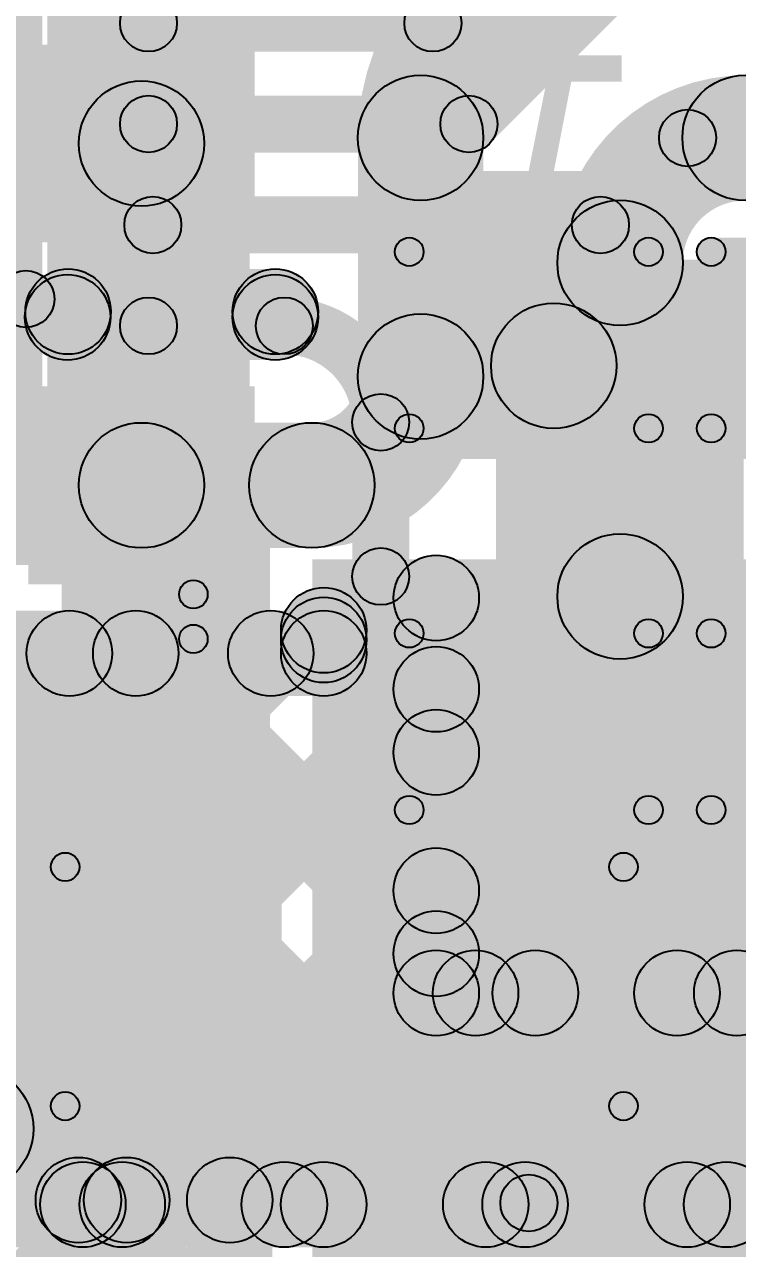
# Model space of a CAD drawing. Header units: millimetres. Extents: x 0 to 210, y 0 to 213.
# Drawn here: x 1.0095 to 1.1346, y 0.822 to 1.0369 of the extents above; entities that cross this region are included whole.
import ezdxf

# ---------------------------------------------------------------- set-up
doc = ezdxf.new("R2010")
doc.units = ezdxf.units.MM
doc.header["$MEASUREMENT"] = 0
for name, color, linetype in [('BottomLayer', 5, 'Continuous'), ('BottomPaste', 16, 'Continuous'), ('BottomSolder', 6, 'Continuous'), ('TopLayer', 1, 'Continuous'), ('TopOverlay', 2, 'Continuous'), ('TopPaste', 8, 'Continuous'), ('TopSolder', 216, 'Continuous')]:
    doc.layers.add(name, color=color, linetype=linetype)

# ---------------------------------------------------------------- blocks, each defined once
blk = doc.blocks.new('LT3652EDD_PBF_26')
at = {"layer": 'TopLayer'}
for points in [[(-0.04134, 0.04921), (-0.04134, 0.03937), (-0.0689, 0.03937), (-0.0689, 0.04921)], [(0.0689, 0.04921), (0.0689, 0.03937), (0.04134, 0.03937), (0.04134, 0.04921)], [(0.03248, 0.04685), (0.03248, -0.04685), (-0.03248, -0.04685), (-0.03248, 0.04685)], [(-0.04134, 0.0315), (-0.04134, 0.02165), (-0.0689, 0.02165), (-0.0689, 0.0315)], [(0.0689, 0.0315), (0.0689, 0.02165), (0.04134, 0.02165), (0.04134, 0.0315)], [(-0.04134, 0.01378), (-0.04134, 0.00394), (-0.0689, 0.00394), (-0.0689, 0.01378)], [(0.0689, 0.01378), (0.0689, 0.00394), (0.04134, 0.00394), (0.04134, 0.01378)], [(-0.04134, -0.00394), (-0.04134, -0.01378), (-0.0689, -0.01378), (-0.0689, -0.00394)], [(0.0689, -0.00394), (0.0689, -0.01378), (0.04134, -0.01378), (0.04134, -0.00394)], [(-0.04134, -0.02165), (-0.04134, -0.0315), (-0.0689, -0.0315), (-0.0689, -0.02165)], [(0.0689, -0.02165), (0.0689, -0.0315), (0.04134, -0.0315), (0.04134, -0.02165)], [(-0.04134, -0.03937), (-0.04134, -0.04921), (-0.0689, -0.04921), (-0.0689, -0.03937)], [(0.0689, -0.03937), (0.0689, -0.04921), (0.04134, -0.04921), (0.04134, -0.03937)]]:
    blk.add_hatch(color=1, dxfattribs=at).paths.add_polyline_path(points)
at = {"layer": 'TopOverlay'}
h = blk.add_hatch(color=2, dxfattribs=at)
edge = h.paths.add_edge_path()
edge.add_arc((-0.06309, 0.06383), 0.0025, 0, 360)
h = blk.add_hatch(color=2, dxfattribs=at)
edge = h.paths.add_edge_path()
edge.add_arc((-0.06309, 0.06383), 0.0025, 0, 360)
for points in [[(-0.06309, 0.06133), (-0.06309, 0.06633), (0.063, 0.06633), (0.063, 0.06133)], [(-0.06059, 0.056), (-0.06559, 0.056), (-0.06559, 0.06383), (-0.06059, 0.06383)], [(0.0655, 0.056), (0.0605, 0.056), (0.0605, 0.06383), (0.0655, 0.06383)], [(-0.06059, -0.06383), (-0.06559, -0.06383), (-0.06559, -0.056), (-0.06059, -0.056)], [(0.0655, -0.06383), (0.0605, -0.06383), (0.0605, -0.056), (0.0655, -0.056)], [(-0.06309, -0.06633), (-0.06309, -0.06133), (0.063, -0.06133), (0.063, -0.06633)]]:
    blk.add_hatch(color=2, dxfattribs=at).paths.add_polyline_path(points)
h = blk.add_hatch(color=2, dxfattribs=at)
edge = h.paths.add_edge_path()
edge.add_arc((0.063, 0.06383), 0.0025, 0, 360)
h = blk.add_hatch(color=2, dxfattribs=at)
edge = h.paths.add_edge_path()
edge.add_arc((0.063, 0.06383), 0.0025, 0, 360)
h = blk.add_hatch(color=2, dxfattribs=at)
edge = h.paths.add_edge_path()
edge.add_arc((-0.06309, 0.056), 0.0025, 0, 360)
h = blk.add_hatch(color=2, dxfattribs=at)
edge = h.paths.add_edge_path()
edge.add_arc((0.063, 0.056), 0.0025, 0, 360)
h = blk.add_hatch(color=2, dxfattribs=at)
edge = h.paths.add_edge_path()
edge.add_arc((-0.08091, 0.04591), 0.005, 0, 360)
h = blk.add_hatch(color=2, dxfattribs=at)
edge = h.paths.add_edge_path()
edge.add_arc((-0.07846, 0.04591), 0.005, 0, 360)
h = blk.add_hatch(color=2, dxfattribs=at)
edge = h.paths.add_edge_path()
edge.add_arc((-0.06309, -0.056), 0.0025, 0, 360)
h = blk.add_hatch(color=2, dxfattribs=at)
edge = h.paths.add_edge_path()
edge.add_arc((0.063, -0.056), 0.0025, 0, 360)
h = blk.add_hatch(color=2, dxfattribs=at)
edge = h.paths.add_edge_path()
edge.add_arc((-0.06309, -0.06383), 0.0025, 0, 360)
h = blk.add_hatch(color=2, dxfattribs=at)
edge = h.paths.add_edge_path()
edge.add_arc((-0.06309, -0.06383), 0.0025, 0, 360)
h = blk.add_hatch(color=2, dxfattribs=at)
edge = h.paths.add_edge_path()
edge.add_arc((0.063, -0.06383), 0.0025, 0, 360)
h = blk.add_hatch(color=2, dxfattribs=at)
edge = h.paths.add_edge_path()
edge.add_arc((0.063, -0.06383), 0.0025, 0, 360)
at = {"layer": 'TopPaste'}
for points in [[(-0.04134, 0.04921), (-0.04134, 0.03937), (-0.0689, 0.03937), (-0.0689, 0.04921)], [(0.0689, 0.04921), (0.0689, 0.03937), (0.04134, 0.03937), (0.04134, 0.04921)], [(0.03248, 0.04685), (0.03248, -0.04685), (-0.03248, -0.04685), (-0.03248, 0.04685)], [(-0.04134, 0.0315), (-0.04134, 0.02165), (-0.0689, 0.02165), (-0.0689, 0.0315)], [(0.0689, 0.0315), (0.0689, 0.02165), (0.04134, 0.02165), (0.04134, 0.0315)], [(-0.04134, 0.01378), (-0.04134, 0.00394), (-0.0689, 0.00394), (-0.0689, 0.01378)], [(0.0689, 0.01378), (0.0689, 0.00394), (0.04134, 0.00394), (0.04134, 0.01378)], [(-0.04134, -0.00394), (-0.04134, -0.01378), (-0.0689, -0.01378), (-0.0689, -0.00394)], [(0.0689, -0.00394), (0.0689, -0.01378), (0.04134, -0.01378), (0.04134, -0.00394)], [(-0.04134, -0.02165), (-0.04134, -0.0315), (-0.0689, -0.0315), (-0.0689, -0.02165)], [(0.0689, -0.02165), (0.0689, -0.0315), (0.04134, -0.0315), (0.04134, -0.02165)], [(-0.04134, -0.03937), (-0.04134, -0.04921), (-0.0689, -0.04921), (-0.0689, -0.03937)], [(0.0689, -0.03937), (0.0689, -0.04921), (0.04134, -0.04921), (0.04134, -0.03937)]]:
    blk.add_hatch(color=8, dxfattribs=at).paths.add_polyline_path(points)
at = {"layer": 'TopSolder'}
for points in [[(-0.03734, 0.05321), (-0.03734, 0.03537), (-0.0729, 0.03537), (-0.0729, 0.05321)], [(0.0729, 0.05321), (0.0729, 0.03537), (0.03734, 0.03537), (0.03734, 0.05321)], [(0.03648, 0.05085), (0.03648, -0.05085), (-0.03648, -0.05085), (-0.03648, 0.05085)], [(-0.03734, 0.0355), (-0.03734, 0.01765), (-0.0729, 0.01765), (-0.0729, 0.0355)], [(0.0729, 0.0355), (0.0729, 0.01765), (0.03734, 0.01765), (0.03734, 0.0355)], [(-0.03734, 0.01778), (-0.03734, -0.00006), (-0.0729, -0.00006), (-0.0729, 0.01778)], [(0.0729, 0.01778), (0.0729, -0.00006), (0.03734, -0.00006), (0.03734, 0.01778)], [(-0.03734, 0.00006), (-0.03734, -0.01778), (-0.0729, -0.01778), (-0.0729, 0.00006)], [(0.0729, 0.00006), (0.0729, -0.01778), (0.03734, -0.01778), (0.03734, 0.00006)], [(-0.03734, -0.01765), (-0.03734, -0.0355), (-0.0729, -0.0355), (-0.0729, -0.01765)], [(0.0729, -0.01765), (0.0729, -0.0355), (0.03734, -0.0355), (0.03734, -0.01765)], [(-0.03734, -0.03537), (-0.03734, -0.05321), (-0.0729, -0.05321), (-0.0729, -0.03537)], [(0.0729, -0.03537), (0.0729, -0.05321), (0.03734, -0.05321), (0.03734, -0.03537)]]:
    blk.add_hatch(color=216, dxfattribs=at).paths.add_polyline_path(points)
at = {"layer": 'TopOverlay', "const_width": 0.01}
blk.add_lwpolyline([(-0.07846, 0.04591, 1), (-0.08091, 0.04591, 1)], format="xyb", close=True, dxfattribs=at)
at = {"layer": 'TopOverlay'}
for centre, radius in [((-0.06309, 0.06383), 0.0025), ((-0.06309, 0.06383), 0.0025), ((0.063, 0.06383), 0.0025), ((0.063, 0.06383), 0.0025), ((-0.06309, 0.056), 0.0025), ((0.063, 0.056), 0.0025), ((-0.08091, 0.04591), 0.005), ((-0.07846, 0.04591), 0.005), ((-0.06309, -0.056), 0.0025), ((0.063, -0.056), 0.0025), ((-0.06309, -0.06383), 0.0025), ((-0.06309, -0.06383), 0.0025), ((0.063, -0.06383), 0.0025), ((0.063, -0.06383), 0.0025)]:
    blk.add_circle(centre, radius, dxfattribs=at)
blk = doc.blocks.new('RES_0603_29')
at = {"layer": 'TopLayer'}
for points in [[(-0.015, 0.0175), (-0.015, -0.0175), (-0.045, -0.0175), (-0.045, 0.0175)], [(0.045, 0.0175), (0.045, -0.0175), (0.015, -0.0175), (0.015, 0.0175)]]:
    blk.add_hatch(color=1, dxfattribs=at).paths.add_polyline_path(points)
at = {"layer": 'TopOverlay'}
h = blk.add_hatch(color=2, dxfattribs=at)
edge = h.paths.add_edge_path()
edge.add_arc((-0.049, 0.021), 0.0025, 0, 360)
h = blk.add_hatch(color=2, dxfattribs=at)
edge = h.paths.add_edge_path()
edge.add_arc((-0.049, 0.021), 0.0025, 0, 360)
for points in [[(0.049, 0.0235), (0.049, 0.0185), (-0.049, 0.0185), (-0.049, 0.0235)], [(-0.0515, 0.021), (-0.0465, 0.021), (-0.0465, -0.021), (-0.0515, -0.021)], [(0.0465, 0.021), (0.0515, 0.021), (0.0515, -0.021), (0.0465, -0.021)], [(0.049, -0.0185), (0.049, -0.0235), (-0.049, -0.0235), (-0.049, -0.0185)]]:
    blk.add_hatch(color=2, dxfattribs=at).paths.add_polyline_path(points)
h = blk.add_hatch(color=2, dxfattribs=at)
edge = h.paths.add_edge_path()
edge.add_arc((0.049, 0.021), 0.0025, 0, 360)
h = blk.add_hatch(color=2, dxfattribs=at)
edge = h.paths.add_edge_path()
edge.add_arc((0.049, 0.021), 0.0025, 0, 360)
h = blk.add_hatch(color=2, dxfattribs=at)
edge = h.paths.add_edge_path()
edge.add_arc((-0.049, -0.021), 0.0025, 0, 360)
h = blk.add_hatch(color=2, dxfattribs=at)
edge = h.paths.add_edge_path()
edge.add_arc((-0.049, -0.021), 0.0025, 0, 360)
h = blk.add_hatch(color=2, dxfattribs=at)
edge = h.paths.add_edge_path()
edge.add_arc((0.049, -0.021), 0.0025, 0, 360)
h = blk.add_hatch(color=2, dxfattribs=at)
edge = h.paths.add_edge_path()
edge.add_arc((0.049, -0.021), 0.0025, 0, 360)
at = {"layer": 'TopPaste'}
for points in [[(-0.015, 0.0175), (-0.015, -0.0175), (-0.045, -0.0175), (-0.045, 0.0175)], [(0.045, 0.0175), (0.045, -0.0175), (0.015, -0.0175), (0.015, 0.0175)]]:
    blk.add_hatch(color=8, dxfattribs=at).paths.add_polyline_path(points)
at = {"layer": 'TopSolder'}
for points in [[(-0.011, 0.0215), (-0.011, -0.0215), (-0.049, -0.0215), (-0.049, 0.0215)], [(0.049, 0.0215), (0.049, -0.0215), (0.011, -0.0215), (0.011, 0.0215)]]:
    blk.add_hatch(color=216, dxfattribs=at).paths.add_polyline_path(points)
at = {"layer": 'TopOverlay'}
for centre in [(-0.049, 0.021), (-0.049, 0.021), (0.049, 0.021), (0.049, 0.021), (-0.049, -0.021), (-0.049, -0.021), (0.049, -0.021), (0.049, -0.021)]:
    blk.add_circle(centre, 0.0025, dxfattribs=at)
blk = doc.blocks.new('RES_2010_B_30')
at = {"layer": 'BottomLayer'}
for points in [[(-0.11024, 0.05512), (-0.0748, 0.05512), (-0.0748, -0.05512), (-0.11024, -0.05512)], [(0.0748, 0.05512), (0.11024, 0.05512), (0.11024, -0.05512), (0.0748, -0.05512)]]:
    blk.add_hatch(color=5, dxfattribs=at).paths.add_polyline_path(points)
at = {"layer": 'BottomPaste'}
for points in [[(-0.11024, 0.05512), (-0.0748, 0.05512), (-0.0748, -0.05512), (-0.11024, -0.05512)], [(0.0748, 0.05512), (0.11024, 0.05512), (0.11024, -0.05512), (0.0748, -0.05512)]]:
    blk.add_hatch(color=16, dxfattribs=at).paths.add_polyline_path(points)
at = {"layer": 'BottomSolder'}
for points in [[(-0.11424, 0.05912), (-0.0708, 0.05912), (-0.0708, -0.05912), (-0.11424, -0.05912)], [(0.0708, 0.05912), (0.11424, 0.05912), (0.11424, -0.05912), (0.0708, -0.05912)]]:
    blk.add_hatch(color=6, dxfattribs=at).paths.add_polyline_path(points)
blk = doc.blocks.new('CAP_0603_B_39')
at = {"layer": 'BottomLayer'}
for points in [[(-0.045, -0.0175), (-0.045, 0.0175), (-0.015, 0.0175), (-0.015, -0.0175)], [(0.015, -0.0175), (0.015, 0.0175), (0.045, 0.0175), (0.045, -0.0175)]]:
    blk.add_hatch(color=5, dxfattribs=at).paths.add_polyline_path(points)
at = {"layer": 'BottomPaste'}
for points in [[(-0.045, -0.0175), (-0.045, 0.0175), (-0.015, 0.0175), (-0.015, -0.0175)], [(0.015, -0.0175), (0.015, 0.0175), (0.045, 0.0175), (0.045, -0.0175)]]:
    blk.add_hatch(color=16, dxfattribs=at).paths.add_polyline_path(points)
at = {"layer": 'BottomSolder'}
for points in [[(-0.04736, -0.01986), (-0.04736, 0.01986), (-0.01264, 0.01986), (-0.01264, -0.01986)], [(0.01264, -0.01986), (0.01264, 0.01986), (0.04736, 0.01986), (0.04736, -0.01986)]]:
    blk.add_hatch(color=6, dxfattribs=at).paths.add_polyline_path(points)
blk = doc.blocks.new('CAP_0603_41')
at = {"layer": 'TopLayer'}
for points in [[(-0.015, 0.0175), (-0.015, -0.0175), (-0.045, -0.0175), (-0.045, 0.0175)], [(0.045, 0.0175), (0.045, -0.0175), (0.015, -0.0175), (0.015, 0.0175)]]:
    blk.add_hatch(color=1, dxfattribs=at).paths.add_polyline_path(points)
at = {"layer": 'TopOverlay'}
h = blk.add_hatch(color=2, dxfattribs=at)
edge = h.paths.add_edge_path()
edge.add_arc((-0.049, 0.021), 0.0025, 0, 360)
h = blk.add_hatch(color=2, dxfattribs=at)
edge = h.paths.add_edge_path()
edge.add_arc((-0.049, 0.021), 0.0025, 0, 360)
for points in [[(-0.049, 0.0185), (-0.049, 0.0235), (-0.018, 0.0235), (-0.018, 0.0185)], [(0.018, 0.0185), (0.018, 0.0235), (0.049, 0.0235), (0.049, 0.0185)], [(-0.0515, 0.021), (-0.0465, 0.021), (-0.0465, -0.021), (-0.0515, -0.021)], [(0.0465, 0.021), (0.0515, 0.021), (0.0515, -0.021), (0.0465, -0.021)], [(-0.049, -0.0235), (-0.049, -0.0185), (-0.018, -0.0185), (-0.018, -0.0235)], [(0.018, -0.0235), (0.018, -0.0185), (0.049, -0.0185), (0.049, -0.0235)]]:
    blk.add_hatch(color=2, dxfattribs=at).paths.add_polyline_path(points)
h = blk.add_hatch(color=2, dxfattribs=at)
edge = h.paths.add_edge_path()
edge.add_arc((-0.018, 0.021), 0.0025, 0, 360)
h = blk.add_hatch(color=2, dxfattribs=at)
edge = h.paths.add_edge_path()
edge.add_arc((0.018, 0.021), 0.0025, 0, 360)
h = blk.add_hatch(color=2, dxfattribs=at)
edge = h.paths.add_edge_path()
edge.add_arc((0.049, 0.021), 0.0025, 0, 360)
h = blk.add_hatch(color=2, dxfattribs=at)
edge = h.paths.add_edge_path()
edge.add_arc((0.049, 0.021), 0.0025, 0, 360)
h = blk.add_hatch(color=2, dxfattribs=at)
edge = h.paths.add_edge_path()
edge.add_arc((-0.049, -0.021), 0.0025, 0, 360)
h = blk.add_hatch(color=2, dxfattribs=at)
edge = h.paths.add_edge_path()
edge.add_arc((-0.049, -0.021), 0.0025, 0, 360)
h = blk.add_hatch(color=2, dxfattribs=at)
edge = h.paths.add_edge_path()
edge.add_arc((-0.018, -0.021), 0.0025, 0, 360)
h = blk.add_hatch(color=2, dxfattribs=at)
edge = h.paths.add_edge_path()
edge.add_arc((0.018, -0.021), 0.0025, 0, 360)
h = blk.add_hatch(color=2, dxfattribs=at)
edge = h.paths.add_edge_path()
edge.add_arc((0.049, -0.021), 0.0025, 0, 360)
h = blk.add_hatch(color=2, dxfattribs=at)
edge = h.paths.add_edge_path()
edge.add_arc((0.049, -0.021), 0.0025, 0, 360)
at = {"layer": 'TopPaste'}
for points in [[(-0.015, 0.0175), (-0.015, -0.0175), (-0.045, -0.0175), (-0.045, 0.0175)], [(0.045, 0.0175), (0.045, -0.0175), (0.015, -0.0175), (0.015, 0.0175)]]:
    blk.add_hatch(color=8, dxfattribs=at).paths.add_polyline_path(points)
at = {"layer": 'TopSolder'}
for points in [[(-0.01264, 0.01986), (-0.01264, -0.01986), (-0.04736, -0.01986), (-0.04736, 0.01986)], [(0.04736, 0.01986), (0.04736, -0.01986), (0.01264, -0.01986), (0.01264, 0.01986)]]:
    blk.add_hatch(color=216, dxfattribs=at).paths.add_polyline_path(points)
at = {"layer": 'TopOverlay'}
for centre in [(-0.049, 0.021), (-0.049, 0.021), (-0.018, 0.021), (0.018, 0.021), (0.049, 0.021), (0.049, 0.021), (-0.049, -0.021), (-0.049, -0.021), (-0.018, -0.021), (0.018, -0.021), (0.049, -0.021), (0.049, -0.021)]:
    blk.add_circle(centre, 0.0025, dxfattribs=at)
blk = doc.blocks.new('CAP_0603_42')
at = {"layer": 'TopLayer'}
for points in [[(-0.015, 0.0175), (-0.015, -0.0175), (-0.045, -0.0175), (-0.045, 0.0175)], [(0.045, 0.0175), (0.045, -0.0175), (0.015, -0.0175), (0.015, 0.0175)]]:
    blk.add_hatch(color=1, dxfattribs=at).paths.add_polyline_path(points)
at = {"layer": 'TopOverlay'}
h = blk.add_hatch(color=2, dxfattribs=at)
edge = h.paths.add_edge_path()
edge.add_arc((-0.049, 0.021), 0.0025, 0, 360)
h = blk.add_hatch(color=2, dxfattribs=at)
edge = h.paths.add_edge_path()
edge.add_arc((-0.049, 0.021), 0.0025, 0, 360)
for points in [[(-0.049, 0.0185), (-0.049, 0.0235), (-0.018, 0.0235), (-0.018, 0.0185)], [(0.018, 0.0185), (0.018, 0.0235), (0.049, 0.0235), (0.049, 0.0185)], [(-0.0515, 0.021), (-0.0465, 0.021), (-0.0465, -0.021), (-0.0515, -0.021)], [(0.0465, 0.021), (0.0515, 0.021), (0.0515, -0.021), (0.0465, -0.021)], [(-0.049, -0.0235), (-0.049, -0.0185), (-0.018, -0.0185), (-0.018, -0.0235)], [(0.018, -0.0235), (0.018, -0.0185), (0.049, -0.0185), (0.049, -0.0235)]]:
    blk.add_hatch(color=2, dxfattribs=at).paths.add_polyline_path(points)
h = blk.add_hatch(color=2, dxfattribs=at)
edge = h.paths.add_edge_path()
edge.add_arc((-0.018, 0.021), 0.0025, 0, 360)
h = blk.add_hatch(color=2, dxfattribs=at)
edge = h.paths.add_edge_path()
edge.add_arc((0.018, 0.021), 0.0025, 0, 360)
h = blk.add_hatch(color=2, dxfattribs=at)
edge = h.paths.add_edge_path()
edge.add_arc((0.049, 0.021), 0.0025, 0, 360)
h = blk.add_hatch(color=2, dxfattribs=at)
edge = h.paths.add_edge_path()
edge.add_arc((0.049, 0.021), 0.0025, 0, 360)
h = blk.add_hatch(color=2, dxfattribs=at)
edge = h.paths.add_edge_path()
edge.add_arc((-0.049, -0.021), 0.0025, 0, 360)
h = blk.add_hatch(color=2, dxfattribs=at)
edge = h.paths.add_edge_path()
edge.add_arc((-0.049, -0.021), 0.0025, 0, 360)
h = blk.add_hatch(color=2, dxfattribs=at)
edge = h.paths.add_edge_path()
edge.add_arc((-0.018, -0.021), 0.0025, 0, 360)
h = blk.add_hatch(color=2, dxfattribs=at)
edge = h.paths.add_edge_path()
edge.add_arc((0.018, -0.021), 0.0025, 0, 360)
h = blk.add_hatch(color=2, dxfattribs=at)
edge = h.paths.add_edge_path()
edge.add_arc((0.049, -0.021), 0.0025, 0, 360)
h = blk.add_hatch(color=2, dxfattribs=at)
edge = h.paths.add_edge_path()
edge.add_arc((0.049, -0.021), 0.0025, 0, 360)
at = {"layer": 'TopPaste'}
for points in [[(-0.015, 0.0175), (-0.015, -0.0175), (-0.045, -0.0175), (-0.045, 0.0175)], [(0.045, 0.0175), (0.045, -0.0175), (0.015, -0.0175), (0.015, 0.0175)]]:
    blk.add_hatch(color=8, dxfattribs=at).paths.add_polyline_path(points)
at = {"layer": 'TopSolder'}
for points in [[(-0.01264, 0.01986), (-0.01264, -0.01986), (-0.04736, -0.01986), (-0.04736, 0.01986)], [(0.04736, 0.01986), (0.04736, -0.01986), (0.01264, -0.01986), (0.01264, 0.01986)]]:
    blk.add_hatch(color=216, dxfattribs=at).paths.add_polyline_path(points)
at = {"layer": 'TopOverlay'}
for centre in [(-0.049, 0.021), (-0.049, 0.021), (-0.018, 0.021), (0.018, 0.021), (0.049, 0.021), (0.049, 0.021), (-0.049, -0.021), (-0.049, -0.021), (-0.018, -0.021), (0.018, -0.021), (0.049, -0.021), (0.049, -0.021)]:
    blk.add_circle(centre, 0.0025, dxfattribs=at)

msp = doc.modelspace()

# ---------------------------------------------------------------- hatches: boundary and pattern name
at = {"layer": 'BottomLayer'}
for points in [[(1.041, 1.016), (1.019, 1.016), (1.019, 1.22), (1.041, 1.22)], [(1.09, 0.9751), (1.068, 0.9751), (1.068, 1.017), (1.09, 1.017)], [(0.87307, 1.00112), (0.88367, 1.01173), (1.06038, 0.83502), (1.04977, 0.82441)], [(0.91334, 0.9962), (0.92395, 1.0068), (1.09574, 0.83502), (1.08513, 0.82441)], [(0.8507, 0.98813), (0.8613, 0.99874), (1.02502, 0.83502), (1.01442, 0.82441)], [(0.98791, 0.98371), (0.98791, 0.99371), (1.00972, 0.99371), (1.00972, 0.98371)], [(1.01704, 0.978), (1.01704, 0.993), (1.0535, 0.993), (1.0535, 0.978)], [(1.01713, 0.979), (1.01713, 0.994), (1.0535, 0.994), (1.0535, 0.979)], [(1.125, 0.93648), (1.103, 0.93648), (1.103, 0.99506), (1.125, 0.99506)], [(1.138, 0.82441), (1.12739, 0.83502), (1.26148, 0.96911), (1.27209, 0.9585)], [(1.03, 0.945), (1.03, 0.967), (1.0599, 0.967), (1.0599, 0.945)], [(1.08924, 0.86686), (1.07424, 0.86686), (1.07424, 0.93622), (1.08924, 0.93622)], [(0.998, 0.919), (0.998, 0.934), (1.062, 0.934), (1.062, 0.919)], [(1.0567, 0.92355), (1.0673, 0.93416), (1.08705, 0.91442), (1.07644, 0.90381)], [(0.91491, 0.81346), (0.9043, 0.82406), (1.01204, 0.9318), (1.02265, 0.9212)], [(0.96104, 0.82423), (0.95043, 0.83483), (1.0474, 0.9318), (1.05801, 0.9212)], [(1.0237, 0.9212), (1.03431, 0.9318), (1.08705, 0.87906), (1.07644, 0.86846)], [(1.0695, 0.9265), (1.0545, 0.9265), (1.0545, 0.93055), (1.0695, 0.93055)], [(0.99658, 0.82441), (0.98597, 0.83502), (1.07644, 0.92549), (1.08705, 0.91488)], [(1.03193, 0.82441), (1.02133, 0.83502), (1.07644, 0.89013), (1.08705, 0.87953)], [(1.07644, 0.86846), (1.08705, 0.87906), (1.09394, 0.87217), (1.08334, 0.86156)], [(1.08174, 0.85936), (1.08174, 0.87436), (1.14618, 0.87436), (1.14618, 0.85936)], [(1.06729, 0.82441), (1.05668, 0.83502), (1.09383, 0.87217), (1.10444, 0.86156)], [(1.08334, 0.86156), (1.09394, 0.87217), (1.13109, 0.83502), (1.12048, 0.82441)], [(1.10264, 0.82441), (1.09204, 0.83502), (1.12918, 0.87217), (1.13979, 0.86156)], [(1.11869, 0.86156), (1.1293, 0.87217), (1.16645, 0.83502), (1.15584, 0.82441)], [(1.00003, 0.832), (1.00003, 0.854), (1.163, 0.854), (1.163, 0.832)], [(0.96278, 0.82222), (0.96278, 0.83722), (1.352, 0.83722), (1.352, 0.82222)]]:
    msp.add_hatch(color=5, dxfattribs=at).paths.add_polyline_path(points)
h = msp.add_hatch(color=5, dxfattribs=at)
edge = h.paths.add_edge_path()
edge.add_arc((1.079, 1.017), 0.011, 0, 360)
h = msp.add_hatch(color=5, dxfattribs=at)
edge = h.paths.add_edge_path()
edge.add_arc((1.079, 1.017), 0.011, 0, 360)
h = msp.add_hatch(color=5, dxfattribs=at)
edge = h.paths.add_edge_path()
edge.add_arc((1.13594, 1.017), 0.011, 0, 360)
h = msp.add_hatch(color=5, dxfattribs=at)
edge = h.paths.add_edge_path()
edge.add_arc((1.13594, 1.017), 0.011, 0, 360)
h = msp.add_hatch(color=5, dxfattribs=at)
edge = h.paths.add_edge_path()
edge.add_arc((1.03, 1.016), 0.011, 0, 360)
h = msp.add_hatch(color=5, dxfattribs=at)
edge = h.paths.add_edge_path()
edge.add_arc((1.114, 0.99506), 0.011, 0, 360)
h = msp.add_hatch(color=5, dxfattribs=at)
edge = h.paths.add_edge_path()
edge.add_arc((1.114, 0.99506), 0.011, 0, 360)
h = msp.add_hatch(color=5, dxfattribs=at)
edge = h.paths.add_edge_path()
edge.add_arc((1.00972, 0.98871), 0.005, 0, 360)
h = msp.add_hatch(color=5, dxfattribs=at)
edge = h.paths.add_edge_path()
edge.add_arc((1.01704, 0.9855), 0.0075, 0, 360)
h = msp.add_hatch(color=5, dxfattribs=at)
edge = h.paths.add_edge_path()
edge.add_arc((1.01713, 0.9865), 0.0075, 0, 360)
h = msp.add_hatch(color=5, dxfattribs=at)
edge = h.paths.add_edge_path()
edge.add_arc((1.0535, 0.9865), 0.0075, 0, 360)
h = msp.add_hatch(color=5, dxfattribs=at)
edge = h.paths.add_edge_path()
edge.add_arc((1.0535, 0.9855), 0.0075, 0, 360)
h = msp.add_hatch(color=5, dxfattribs=at)
edge = h.paths.add_edge_path()
edge.add_arc((1.079, 0.9751), 0.011, 0, 360)
h = msp.add_hatch(color=5, dxfattribs=at)
edge = h.paths.add_edge_path()
edge.add_arc((1.079, 0.9751), 0.011, 0, 360)
h = msp.add_hatch(color=5, dxfattribs=at)
edge = h.paths.add_edge_path()
edge.add_arc((1.03, 0.956), 0.011, 0, 360)
h = msp.add_hatch(color=5, dxfattribs=at)
edge = h.paths.add_edge_path()
edge.add_arc((1.0599, 0.956), 0.011, 0, 360)
h = msp.add_hatch(color=5, dxfattribs=at)
edge = h.paths.add_edge_path()
edge.add_arc((1.0599, 0.956), 0.011, 0, 360)
h = msp.add_hatch(color=5, dxfattribs=at)
edge = h.paths.add_edge_path()
edge.add_arc((1.114, 0.93648), 0.011, 0, 360)
h = msp.add_hatch(color=5, dxfattribs=at)
edge = h.paths.add_edge_path()
edge.add_arc((1.08174, 0.93622), 0.0075, 0, 360)
h = msp.add_hatch(color=5, dxfattribs=at)
edge = h.paths.add_edge_path()
edge.add_arc((1.08174, 0.93622), 0.0075, 0, 360)
h = msp.add_hatch(color=5, dxfattribs=at)
edge = h.paths.add_edge_path()
edge.add_arc((1.062, 0.93055), 0.0075, 0, 360)
h = msp.add_hatch(color=5, dxfattribs=at)
edge = h.paths.add_edge_path()
edge.add_arc((1.062, 0.93055), 0.0075, 0, 360)
h = msp.add_hatch(color=5, dxfattribs=at)
edge = h.paths.add_edge_path()
edge.add_arc((1.062, 0.92886), 0.0075, 0, 360)
h = msp.add_hatch(color=5, dxfattribs=at)
edge = h.paths.add_edge_path()
edge.add_arc((1.01735, 0.9265), 0.0075, 0, 360)
h = msp.add_hatch(color=5, dxfattribs=at)
edge = h.paths.add_edge_path()
edge.add_arc((1.029, 0.9265), 0.0075, 0, 360)
h = msp.add_hatch(color=5, dxfattribs=at)
edge = h.paths.add_edge_path()
edge.add_arc((1.0527, 0.9265), 0.0075, 0, 360)
h = msp.add_hatch(color=5, dxfattribs=at)
edge = h.paths.add_edge_path()
edge.add_arc((1.062, 0.9265), 0.0075, 0, 360)
h = msp.add_hatch(color=5, dxfattribs=at)
edge = h.paths.add_edge_path()
edge.add_arc((1.062, 0.9265), 0.0075, 0, 360)
h = msp.add_hatch(color=5, dxfattribs=at)
edge = h.paths.add_edge_path()
edge.add_arc((1.08174, 0.92019), 0.0075, 0, 360)
h = msp.add_hatch(color=5, dxfattribs=at)
edge = h.paths.add_edge_path()
edge.add_arc((1.08174, 0.90911), 0.0075, 0, 360)
h = msp.add_hatch(color=5, dxfattribs=at)
edge = h.paths.add_edge_path()
edge.add_arc((1.08174, 0.88483), 0.0075, 0, 360)
h = msp.add_hatch(color=5, dxfattribs=at)
edge = h.paths.add_edge_path()
edge.add_arc((1.08174, 0.87376), 0.0075, 0, 360)
h = msp.add_hatch(color=5, dxfattribs=at)
edge = h.paths.add_edge_path()
edge.add_arc((1.08174, 0.87376), 0.0075, 0, 360)
h = msp.add_hatch(color=5, dxfattribs=at)
edge = h.paths.add_edge_path()
edge.add_arc((1.08174, 0.86686), 0.0075, 0, 360)
h = msp.add_hatch(color=5, dxfattribs=at)
edge = h.paths.add_edge_path()
edge.add_arc((1.08174, 0.86686), 0.0075, 0, 360)
h = msp.add_hatch(color=5, dxfattribs=at)
edge = h.paths.add_edge_path()
edge.add_arc((1.08864, 0.86686), 0.0075, 0, 360)
h = msp.add_hatch(color=5, dxfattribs=at)
edge = h.paths.add_edge_path()
edge.add_arc((1.08864, 0.86686), 0.0075, 0, 360)
h = msp.add_hatch(color=5, dxfattribs=at)
edge = h.paths.add_edge_path()
edge.add_arc((1.09913, 0.86686), 0.0075, 0, 360)
h = msp.add_hatch(color=5, dxfattribs=at)
edge = h.paths.add_edge_path()
edge.add_arc((1.124, 0.86686), 0.0075, 0, 360)
h = msp.add_hatch(color=5, dxfattribs=at)
edge = h.paths.add_edge_path()
edge.add_arc((1.13449, 0.86686), 0.0075, 0, 360)
h = msp.add_hatch(color=5, dxfattribs=at)
edge = h.paths.add_edge_path()
edge.add_arc((1.00003, 0.843), 0.011, 0, 360)
h = msp.add_hatch(color=5, dxfattribs=at)
edge = h.paths.add_edge_path()
edge.add_arc((1.00003, 0.843), 0.011, 0, 360)
h = msp.add_hatch(color=5, dxfattribs=at)
edge = h.paths.add_edge_path()
edge.add_arc((1.01972, 0.82972), 0.0075, 0, 360)
h = msp.add_hatch(color=5, dxfattribs=at)
edge = h.paths.add_edge_path()
edge.add_arc((1.02663, 0.82972), 0.0075, 0, 360)
h = msp.add_hatch(color=5, dxfattribs=at)
edge = h.paths.add_edge_path()
edge.add_arc((1.05508, 0.82972), 0.0075, 0, 360)
h = msp.add_hatch(color=5, dxfattribs=at)
edge = h.paths.add_edge_path()
edge.add_arc((1.06198, 0.82972), 0.0075, 0, 360)
h = msp.add_hatch(color=5, dxfattribs=at)
edge = h.paths.add_edge_path()
edge.add_arc((1.09043, 0.82972), 0.0075, 0, 360)
h = msp.add_hatch(color=5, dxfattribs=at)
edge = h.paths.add_edge_path()
edge.add_arc((1.09734, 0.82972), 0.0075, 0, 360)
h = msp.add_hatch(color=5, dxfattribs=at)
edge = h.paths.add_edge_path()
edge.add_arc((1.12579, 0.82972), 0.0075, 0, 360)
h = msp.add_hatch(color=5, dxfattribs=at)
edge = h.paths.add_edge_path()
edge.add_arc((1.1327, 0.82972), 0.0075, 0, 360)
at = {"layer": 'TopLayer'}
for points in [[(1.08469, 1.03361), (1.07761, 1.04069), (1.11202, 1.07509), (1.11909, 1.06802)], [(1.09101, 1.0159), (1.08394, 1.02297), (1.11325, 1.05228), (1.12032, 1.0452)], [(1.03124, 1.03215), (1.03124, 1.04215), (1.08115, 1.04215), (1.08115, 1.03215)], [(1.03124, 1.01443), (1.03124, 1.02443), (1.08747, 1.02443), (1.08747, 1.01443)], [(1.12585, 1.012), (1.12585, 1.022), (1.18276, 1.022), (1.18276, 1.012)], [(1.1141, 0.99818), (1.10703, 1.00525), (1.12231, 1.02054), (1.12938, 1.01346)], [(1.032, 0.99672), (1.032, 1.00672), (1.11056, 1.00672), (1.11056, 0.99672)], [(1.03124, 0.979), (1.03124, 0.989), (1.05507, 0.989), (1.05507, 0.979)], [(1.10236, 0.966), (1.10236, 0.988), (1.193, 0.988), (1.193, 0.966)], [(1.077, 0.94), (1.067, 0.94), (1.067, 0.96707), (1.077, 0.96707)], [(1.016, 0.845), (1.05257, 0.845), (1.05257, 0.954), (1.016, 0.954)], [(1.06, 0.685), (1.702, 0.685), (1.702, 0.943), (1.06, 0.943)], [(0.966, 0.845), (1.046, 0.845), (1.046, 0.933), (0.966, 0.933)], [(1.0015, 0.823), (1.0015, 0.838), (1.0455, 0.838), (1.0455, 0.823)], [(1.0015, 0.823), (1.0015, 0.838), (1.0455, 0.838), (1.0455, 0.823)], [(0.88172, 0.6742), (0.87111, 0.6848), (1.02211, 0.8358), (1.03272, 0.8252)], [(1.01363, 0.8252), (1.02424, 0.8358), (1.0508, 0.80924), (1.0402, 0.79863)], [(1.053, 0.6795), (1.038, 0.6795), (1.038, 0.8305), (1.053, 0.8305)]]:
    msp.add_hatch(color=1, dxfattribs=at).paths.add_polyline_path(points)
h = msp.add_hatch(color=1, dxfattribs=at)
edge = h.paths.add_edge_path()
edge.add_arc((1.03124, 1.03715), 0.005, 0, 360)
h = msp.add_hatch(color=1, dxfattribs=at)
edge = h.paths.add_edge_path()
edge.add_arc((1.08115, 1.03715), 0.005, 0, 360)
h = msp.add_hatch(color=1, dxfattribs=at)
edge = h.paths.add_edge_path()
edge.add_arc((1.08115, 1.03715), 0.005, 0, 360)
h = msp.add_hatch(color=1, dxfattribs=at)
edge = h.paths.add_edge_path()
edge.add_arc((1.03124, 1.01943), 0.005, 0, 360)
h = msp.add_hatch(color=1, dxfattribs=at)
edge = h.paths.add_edge_path()
edge.add_arc((1.08747, 1.01943), 0.005, 0, 360)
h = msp.add_hatch(color=1, dxfattribs=at)
edge = h.paths.add_edge_path()
edge.add_arc((1.08747, 1.01943), 0.005, 0, 360)
h = msp.add_hatch(color=1, dxfattribs=at)
edge = h.paths.add_edge_path()
edge.add_arc((1.12585, 1.017), 0.005, 0, 360)
h = msp.add_hatch(color=1, dxfattribs=at)
edge = h.paths.add_edge_path()
edge.add_arc((1.12585, 1.017), 0.005, 0, 360)
h = msp.add_hatch(color=1, dxfattribs=at)
edge = h.paths.add_edge_path()
edge.add_arc((1.032, 1.00172), 0.005, 0, 360)
h = msp.add_hatch(color=1, dxfattribs=at)
edge = h.paths.add_edge_path()
edge.add_arc((1.11056, 1.00172), 0.005, 0, 360)
h = msp.add_hatch(color=1, dxfattribs=at)
edge = h.paths.add_edge_path()
edge.add_arc((1.11056, 1.00172), 0.005, 0, 360)
h = msp.add_hatch(color=1, dxfattribs=at)
edge = h.paths.add_edge_path()
edge.add_arc((1.03124, 0.984), 0.005, 0, 360)
h = msp.add_hatch(color=1, dxfattribs=at)
edge = h.paths.add_edge_path()
edge.add_arc((1.05507, 0.984), 0.005, 0, 360)
h = msp.add_hatch(color=1, dxfattribs=at)
edge = h.paths.add_edge_path()
edge.add_arc((1.05507, 0.984), 0.005, 0, 360)
h = msp.add_hatch(color=1, dxfattribs=at)
edge = h.paths.add_edge_path()
edge.add_arc((1.10236, 0.977), 0.011, 0, 360)
h = msp.add_hatch(color=1, dxfattribs=at)
edge = h.paths.add_edge_path()
edge.add_arc((1.072, 0.96707), 0.005, 0, 360)
h = msp.add_hatch(color=1, dxfattribs=at)
edge = h.paths.add_edge_path()
edge.add_arc((1.072, 0.96707), 0.005, 0, 360)
h = msp.add_hatch(color=1, dxfattribs=at)
edge = h.paths.add_edge_path()
edge.add_arc((1.072, 0.94), 0.005, 0, 360)
h = msp.add_hatch(color=1, dxfattribs=at)
edge = h.paths.add_edge_path()
edge.add_arc((1.01894, 0.8305), 0.0075, 0, 360)
h = msp.add_hatch(color=1, dxfattribs=at)
edge = h.paths.add_edge_path()
edge.add_arc((1.02741, 0.8305), 0.0075, 0, 360)
h = msp.add_hatch(color=1, dxfattribs=at)
edge = h.paths.add_edge_path()
edge.add_arc((1.0455, 0.8305), 0.0075, 0, 360)
h = msp.add_hatch(color=1, dxfattribs=at)
edge = h.paths.add_edge_path()
edge.add_arc((1.0455, 0.8305), 0.0075, 0, 360)
h = msp.add_hatch(color=1, dxfattribs=at)
edge = h.paths.add_edge_path()
edge.add_arc((1.0455, 0.8305), 0.0075, 0, 360)
at = {"layer": 'TopOverlay'}
h = msp.add_hatch(color=2, dxfattribs=at)
edge = h.paths.add_edge_path()
edge.add_arc((1.098, 0.83), 0.005, 0, 360)
msp.add_hatch(color=2, dxfattribs=at).paths.add_polyline_path([(1.103, 0.768), (1.093, 0.768), (1.093, 0.83), (1.103, 0.83)])

# ---------------------------------------------------------------- linework, layer by layer
at = {"layer": 'BottomLayer'}
for points, const_width in [([(1.079, 1.017, -0.414214), (1.11074, 1.04874)], 0.022), ([(1.114, 0.99506, -0.414214), (1.13594, 1.017)], 0.022), ([(1.079, 0.9751, -0.414214), (1.0599, 0.956)], 0.022), ([(1.08174, 0.93622, -0.116713), (1.062, 0.93055)], 0.015)]:
    msp.add_lwpolyline(points, format="xyb", dxfattribs=dict(at, const_width=const_width))
for centre, radius in [((1.079, 1.017), 0.011), ((1.079, 1.017), 0.011), ((1.13594, 1.017), 0.011), ((1.13594, 1.017), 0.011), ((1.03, 1.016), 0.011), ((1.114, 0.99506), 0.011), ((1.114, 0.99506), 0.011), ((1.00972, 0.98871), 0.005), ((1.01704, 0.9855), 0.0075), ((1.01713, 0.9865), 0.0075), ((1.0535, 0.9865), 0.0075), ((1.0535, 0.9855), 0.0075), ((1.079, 0.9751), 0.011), ((1.079, 0.9751), 0.011), ((1.03, 0.956), 0.011), ((1.0599, 0.956), 0.011), ((1.0599, 0.956), 0.011), ((1.114, 0.93648), 0.011), ((1.08174, 0.93622), 0.0075), ((1.08174, 0.93622), 0.0075), ((1.062, 0.93055), 0.0075), ((1.062, 0.93055), 0.0075), ((1.062, 0.92886), 0.0075), ((1.01735, 0.9265), 0.0075), ((1.029, 0.9265), 0.0075), ((1.0527, 0.9265), 0.0075), ((1.062, 0.9265), 0.0075), ((1.062, 0.9265), 0.0075), ((1.08174, 0.92019), 0.0075), ((1.08174, 0.90911), 0.0075), ((1.08174, 0.88483), 0.0075), ((1.08174, 0.87376), 0.0075), ((1.08174, 0.87376), 0.0075), ((1.08174, 0.86686), 0.0075), ((1.08174, 0.86686), 0.0075), ((1.08864, 0.86686), 0.0075), ((1.08864, 0.86686), 0.0075), ((1.09913, 0.86686), 0.0075), ((1.124, 0.86686), 0.0075), ((1.13449, 0.86686), 0.0075), ((1.00003, 0.843), 0.011), ((1.00003, 0.843), 0.011), ((1.01972, 0.82972), 0.0075), ((1.02663, 0.82972), 0.0075), ((1.05508, 0.82972), 0.0075), ((1.06198, 0.82972), 0.0075), ((1.09043, 0.82972), 0.0075), ((1.09734, 0.82972), 0.0075), ((1.12579, 0.82972), 0.0075), ((1.1327, 0.82972), 0.0075)]:
    msp.add_circle(centre, radius, dxfattribs=at)
at = {"layer": 'TopLayer', "const_width": 0.01}
msp.add_lwpolyline([(1.05507, 0.984, -0.414214), (1.072, 0.96707)], format="xyb", dxfattribs=at)
at = {"layer": 'TopLayer'}
for centre, radius in [((1.03124, 1.03715), 0.005), ((1.08115, 1.03715), 0.005), ((1.08115, 1.03715), 0.005), ((1.03124, 1.01943), 0.005), ((1.08747, 1.01943), 0.005), ((1.08747, 1.01943), 0.005), ((1.12585, 1.017), 0.005), ((1.12585, 1.017), 0.005), ((1.032, 1.00172), 0.005), ((1.11056, 1.00172), 0.005), ((1.11056, 1.00172), 0.005), ((1.03124, 0.984), 0.005), ((1.05507, 0.984), 0.005), ((1.05507, 0.984), 0.005), ((1.10236, 0.977), 0.011), ((1.072, 0.96707), 0.005), ((1.072, 0.96707), 0.005), ((1.072, 0.94), 0.005), ((1.01894, 0.8305), 0.0075), ((1.02741, 0.8305), 0.0075), ((1.0455, 0.8305), 0.0075), ((1.0455, 0.8305), 0.0075), ((1.0455, 0.8305), 0.0075)]:
    msp.add_circle(centre, radius, dxfattribs=at)
at = {"layer": 'TopOverlay'}
msp.add_circle((1.098, 0.83), 0.005, dxfattribs=at)

# ---------------------------------------------------------------- block references
msp.add_blockref('LT3652EDD_PBF_26', (0.97612, 0.99286))
for name, p, rotation in [('CAP_0603_B_39', (1.03, 0.986), 90), ('CAP_0603_42', (1.098, 0.948), 90), ('CAP_0603_41', (1.151, 0.948), 90), ('RES_2010_B_30', (1.20648, 0.93648), 180), ('RES_0603_29', (1.06561, 0.868), 180)]:
    msp.add_blockref(name, p, dxfattribs=dict(rotation=rotation))

# ---------------------------------------------------------------- texts
msp.add_text('#', height=0.06, rotation=180, dxfattribs=at).set_placement((1.11461, 1.04886))

doc.saveas('drawing.dxf')
